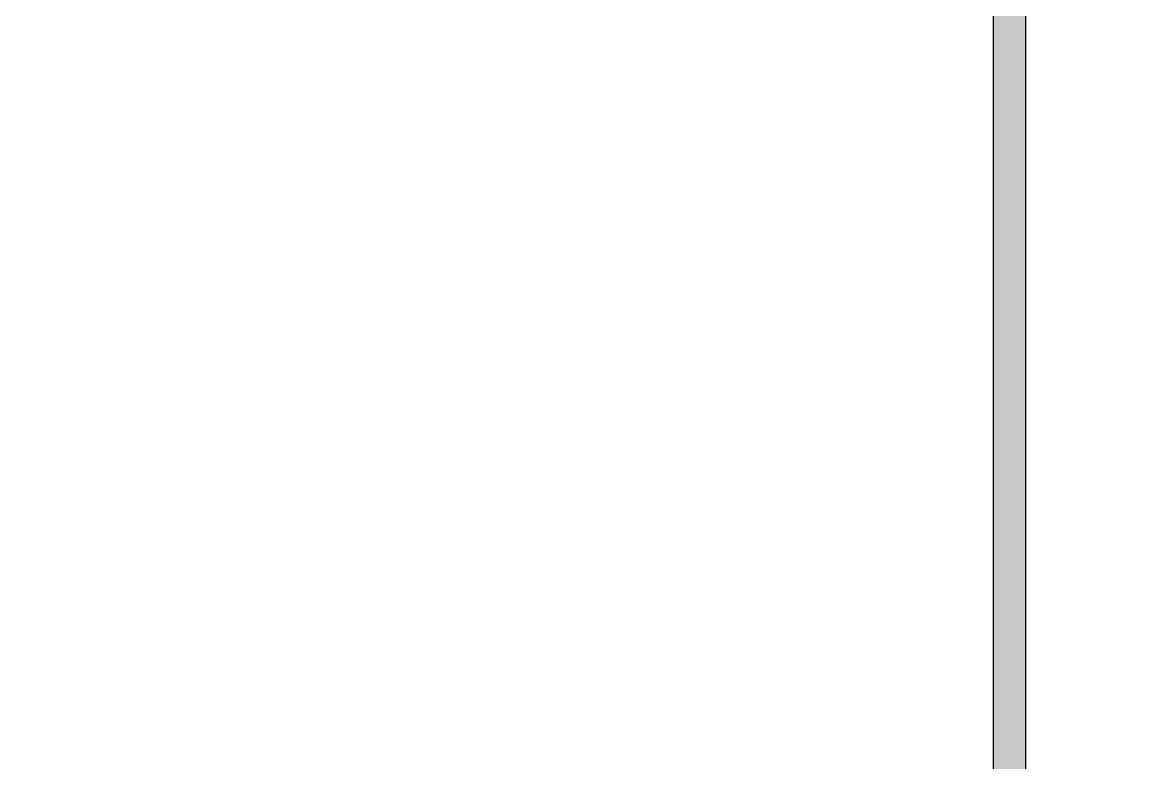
# Model space of a CAD drawing. Header units: inches. Extents: x 1 to 3312, y -950 to 1520.
# Drawn here: x 283.3 to 423.1, y -9.3 to 82.2 of the extents above; entities that cross this region are included whole.
import ezdxf

# ---------------------------------------------------------------- set-up
doc = ezdxf.new("R2010")
doc.units = ezdxf.units.IN
doc.header["$MEASUREMENT"] = 0

msp = doc.modelspace()

# ---------------------------------------------------------------- hatches: boundary and pattern name
at = {"ltscale": 0.5}
h = msp.add_hatch(color=7, dxfattribs=at)
h.dxf.hatch_style = 1
h.paths.add_polyline_path([(602.44581, 356.49968), (445.24581, 356.49968), (403.25498, 317.07214), (403.25498, 313.47214), (403.25498, 293.07214), (403.38714, 293.07214), (403.38714, 149.07214), (403.25498, -112.52786), (283.25498, -112.52786), (283.25498, -364.52786), (403.25498, -364.52786), (403.25498, -388.52786), (661.25498, -388.52786), (661.25498, -358.52786), (919.6812, -358.52786), (919.6812, -282.92786), (991.6812, -282.92786), (991.6812, 227.07214), (857.2812, 227.07214), (857.2812, 281.07214), (639.65498, 281.07214), (639.65498, 317.07214)])
h.paths.add_polyline_path([(600.72073, 352.49968), (635.65498, 315.48269), (635.65498, 277.07214), (853.2812, 277.07214), (853.2812, 223.07214), (987.6812, 223.07214), (987.6812, -278.92786), (915.6812, -278.92786), (915.6812, -354.52786), (657.25498, -354.52786), (657.25498, -384.52786), (407.25498, -384.52786), (407.25498, -360.52786), (287.25498, -360.52786), (287.25498, -116.52786), (407.25498, -116.52786), (407.25498, 313.47214), (407.25498, 315.34105), (446.82939, 352.49968)], flags=16)
h.paths.add_polyline_path([(409.35591, 215.84192), (420.95891, 215.84192), (420.95891, 226.14547), (409.35591, 226.14547)], flags=8)

# ---------------------------------------------------------------- linework, layer by layer
for points in [[(403.25498, 313.47214), (403.25498, -112.52786), (283.25498, -112.52786), (283.25498, -364.52786), (403.25498, -364.52786), (403.25498, -388.52786), (661.25498, -388.52786), (661.25498, -358.52786), (919.6812, -358.52786), (919.6812, -282.92786), (991.6812, -282.92786), (991.6812, 227.07214), (857.2812, 227.07214), (857.2812, 281.07214), (639.65498, 281.07214), (639.65498, 317.07214), (602.44581, 356.49968), (445.24581, 356.49968), (403.25498, 317.07214)], [(407.25498, 313.47214), (407.25498, -116.52786), (287.25498, -116.52786), (287.25498, -360.52786), (407.25498, -360.52786), (407.25498, -384.52786), (657.25498, -384.52786), (657.25498, -354.52786), (915.6812, -354.52786), (915.6812, -278.92786), (987.6812, -278.92786), (987.6812, 223.07214), (853.2812, 223.07214), (853.2812, 277.07214), (635.65498, 277.07214), (635.65498, 315.48269), (600.72073, 352.49968), (446.82939, 352.49968), (407.25498, 315.34105)]]:
    msp.add_lwpolyline(points, close=True, dxfattribs=at)

doc.saveas('drawing.dxf')
